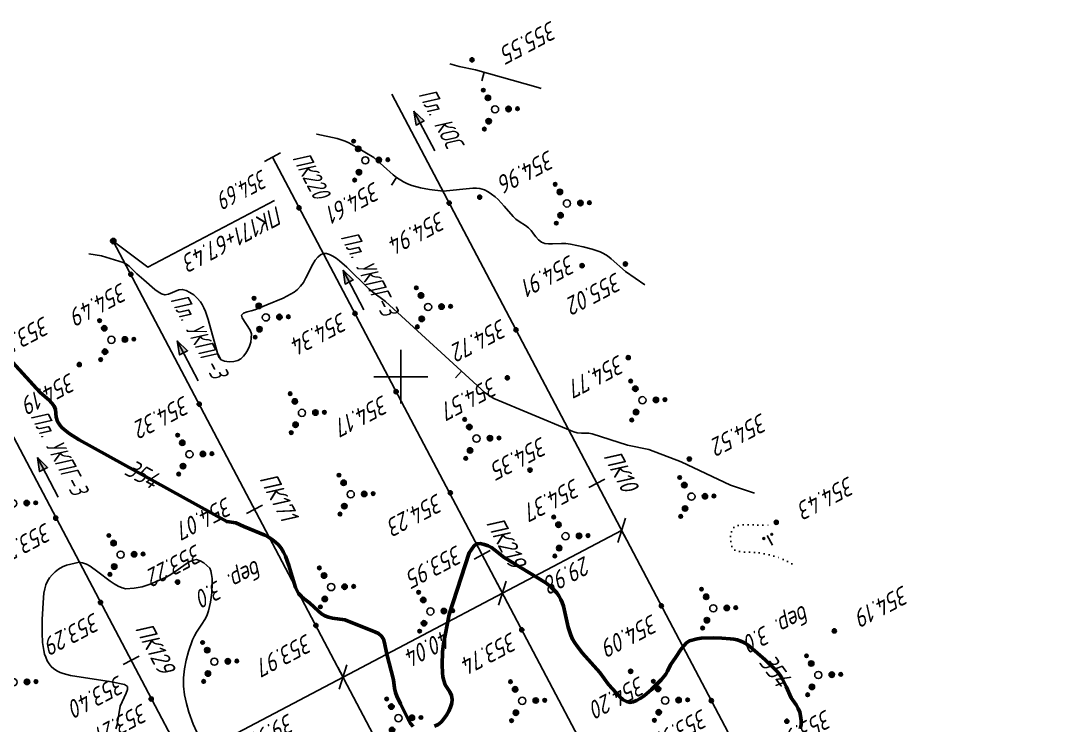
# Model space of a CAD drawing. Extents: x 1516777 to 1518423, y 2190420 to 2191479.
# Drawn here: x 1516915.4 to 1517145.1, y 2191322.4 to 2191479.2 of the extents above; entities that cross this region are included whole.
import ezdxf
from ezdxf.enums import TextEntityAlignment as Align

# ---------------------------------------------------------------- set-up
doc = ezdxf.new("R2010")
doc.units = 0
doc.linetypes.add('ИИDot', pattern=[1, 0, -1])
for name, color, linetype, lineweight in [('ИИ_ГЕОСЕТКА_025', 3, 'Continuous', 25), ('ИИ_КОНТУР_025', 7, 'ИИDot', 25), ('ИИ_ОТМЕТКА_025', 7, 'Continuous', 25), ('ИИ_ПИКЕТАЖ_025', 7, 'Continuous', 25), ('ИИ_РАЗМЕР_025', 7, 'Continuous', 25), ('ИИ_РЕЛЬЕФ_025', 34, 'Continuous', 25), ('ИИ_РЕЛЬЕФ_050', 34, 'Continuous', 50), ('ИИ_ТЕКСТ_025', 7, 'Continuous', 25), ('ИИ_ТРАССА_ТРУБ_025', 7, 'Continuous', 25), ('ИИ_УГОДЬЯ_025', 7, 'Continuous', 25)]:
    doc.layers.add(name, color=color, linetype=linetype, lineweight=lineweight)
doc.styles.add('VNIPISIMPLEXCUR', font='simplex.shx', dxfattribs={"width": 0.8, "oblique": 15})
doc.dimstyles.new('ИИ-2000-м-dm$0', dxfattribs={"dimscale": 2, "dimtxt": 2.5, "dimasz": 2.5, "dimexe": 1.25, "dimexo": 0, "dimgap": 1, "dimtad": 1, "dimtoh": 1, "dimzin": 1, "dimdsep": 46, "dimtxsty": 'VNIPISIMPLEXCUR', "dimblk": 'OBLIQUE', "dimcen": 2.5, "dimaunit": 1, "dimadec": 4, "dimazin": 0, "dimtfac": 1, "dimtmove": 1, "dimatfit": 2, "dimfxl": 1, "dimarcsym": 0})
doc.dimstyles.new('ИИ-2000-м-dm$2', dxfattribs={"dimscale": 2, "dimtxt": 2.5, "dimasz": 2.5, "dimexe": 1.25, "dimexo": 0, "dimgap": 1, "dimtad": 2, "dimtoh": 1, "dimzin": 1, "dimdsep": 46, "dimtxsty": 'VNIPISIMPLEXCUR', "dimcen": 2.5, "dimaunit": 1, "dimazin": 0, "dimtfac": 1, "dimtmove": 1, "dimatfit": 2, "dimfxl": 1, "dimarcsym": 0})

# ---------------------------------------------------------------- blocks, each defined once
blk = doc.blocks.new('PICKET')
at = {"color": 0, "linetype": 'Continuous', "lineweight": 25}
for p, q in [((-0.23, 0), (0.23, 0)), ((0, 0.23), (0, -0.23))]:
    blk.add_line(p, q, dxfattribs=at)
blk.add_circle((0, 0), 0.23, dxfattribs=at)
at = {"color": 0, "linetype": 'Continuous', "style": 'VNIPISIMPLEXCUR', "oblique": 15, "width": 0.8}
blk.add_attdef('OTMETKA', (1.25, 0.3), '', height=2, dxfattribs=at)
at = {"color": 8, "linetype": 'Continuous', "style": 'VNIPISIMPLEXCUR', "oblique": 15, "width": 0.8, "flags": 1}
blk.add_attdef('NOMER', (1.25, -2.7), '', height=2, dxfattribs=at)
blk = doc.blocks.new('ИИ053952')
at = {"linetype": 'Continuous', "lineweight": 25}
h = blk.add_hatch(color=0, dxfattribs=at)
edge = h.paths.add_edge_path()
edge.add_arc((-1.31, 2.13), 0.2, 0, 360)
h = blk.add_hatch(color=0, dxfattribs=at)
edge = h.paths.add_edge_path()
edge.add_arc((-0.79, 1.28), 0.3, 0, 360)
h = blk.add_hatch(color=0, dxfattribs=at)
edge = h.paths.add_edge_path()
edge.add_arc((1.5, 0.04), 0.3, 0, 360)
h = blk.add_hatch(color=0, dxfattribs=at)
edge = h.paths.add_edge_path()
edge.add_arc((2.5, 0.07), 0.2, 0, 360)
h = blk.add_hatch(color=0, dxfattribs=at)
edge = h.paths.add_edge_path()
edge.add_arc((-0.71, -1.32), 0.3, 0, 360)
h = blk.add_hatch(color=0, dxfattribs=at)
edge = h.paths.add_edge_path()
edge.add_arc((-1.19, -2.2), 0.2, 0, 360)
at = {"color": 0, "linetype": 'Continuous', "lineweight": 25}
for centre, radius in [((-1.31, 2.13), 0.2), ((-0.79, 1.28), 0.3), ((0, 0), 0.4), ((1.5, 0.04), 0.3), ((2.5, 0.07), 0.2), ((-0.71, -1.32), 0.3), ((-1.19, -2.2), 0.2)]:
    blk.add_circle(centre, radius, dxfattribs=at)
blk = doc.blocks.new('ИИ05407')
at = {"linetype": 'Continuous', "lineweight": 25}
h = blk.add_hatch(color=0, dxfattribs=at)
edge = h.paths.add_edge_path()
edge.add_arc((-0.5, 0.1), 0.1, 0, 360)
h = blk.add_hatch(color=0, dxfattribs=at)
edge = h.paths.add_edge_path()
edge.add_arc((0.5, 0.1), 0.1, 0, 360)
at = {"color": 0, "linetype": 'Continuous', "lineweight": 25}
blk.add_lwpolyline([(0, 0), (0, 1.2)], dxfattribs=at)
for centre in [(-0.5, 0.1), (0.5, 0.1)]:
    blk.add_circle(centre, 0.1, dxfattribs=at)
blk = doc.blocks.new('ИИ15001')
at = {"color": 0, "linetype": 'Continuous', "lineweight": 25}
blk.add_lwpolyline([(0, 1), (0, -1)], dxfattribs=at)
at = {"color": 0, "linetype": 'Continuous', "lineweight": 25, "style": 'VNIPISIMPLEXCUR', "oblique": 15, "width": 0.8}
blk.add_attdef('STATIONING', text='', height=2, dxfattribs=at).set_placement((0, 2), align=Align.CENTER)
at = {"color": 7, "linetype": 'Continuous', "lineweight": 25, "style": 'VNIPISIMPLEXCUR', "oblique": 15, "width": 0.8}
blk.add_attdef('HEIGHT', text='', height=2, dxfattribs=at).set_placement((0, -2), align=Align.TOP_CENTER)
blk = doc.blocks.new('ИИ053296')
at = {"color": 0, "linetype": 'Continuous', "lineweight": 25}
blk.add_lwpolyline([(0, 0), (1, 0)], dxfattribs=at)
blk = doc.blocks.new('ИИ05012')
at = {"color": 0, "linetype": 'Continuous', "lineweight": 25, "flags": 128}
for points in [[(0, 3), (0, -3)], [(-3, 0), (3, 0)]]:
    blk.add_lwpolyline(points, dxfattribs=at)
blk = doc.blocks.new('ИИ15002')
at = {"linetype": 'Continuous', "lineweight": 25}
h = blk.add_hatch(color=0, dxfattribs=at)
edge = h.paths.add_edge_path()
edge.add_arc((0, 0), 0.3, 0, 360)
at = {"color": 0, "linetype": 'Continuous', "lineweight": 25}
blk.add_circle((0, 0), 0.3, dxfattribs=at)
at = {"color": 0, "linetype": 'Continuous', "style": 'VNIPISIMPLEXCUR', "oblique": 15, "width": 0.8}
blk.add_attdef('STATIONING', (1, 1.3), '', height=2, rotation=90, dxfattribs=at)
at = {"color": 7, "linetype": 'Continuous', "style": 'VNIPISIMPLEXCUR', "oblique": 15, "width": 0.8}
blk.add_attdef('HEIGHT', text='', height=2, dxfattribs=at).set_placement((0, -1.3), align=Align.TOP_CENTER)
blk = doc.blocks.new('_Oblique')
at = {"color": 0, "linetype": 'ByBlock', "lineweight": -2}
blk.add_line((-0.5, -0.5), (0.5, 0.5), dxfattribs=at)
blk = doc.blocks.new('*D29')
at = {"layer": 'Defpoints', "color": 0, "transparency": 16777216}
for p in [(1517022.57, 2191351.84), (1516987.14, 2191333.18), (1516987.14, 2191333.18)]:
    blk.add_point(p, dxfattribs=at)
at = {"layer": 'ИИ_РАЗМЕР_025', "color": 0, "lineweight": -2, "transparency": 16777216}
for p, q in [((1517022.57, 2191351.84), (1517021.4, 2191354.06)), ((1517022.57, 2191351.84), (1516987.14, 2191333.18)), ((1516987.14, 2191333.18), (1516985.98, 2191335.39))]:
    blk.add_line(p, q, dxfattribs=at)
at = {"layer": 'ИИ_РАЗМЕР_025', "color": 0, "lineweight": -2, "transparency": 16777216, "xscale": 4, "yscale": 4, "zscale": 4}
for p, rotation in [((1517022.57, 2191351.84), 27.78570464479518), ((1516987.14, 2191333.18), 207.7857046447952)]:
    blk.add_blockref('_Oblique', p, dxfattribs=dict(at, rotation=rotation))
at = {"layer": 'ИИ_РАЗМЕР_025', "color": 0, "transparency": 16777216, "insert": (1517006.35, 2191339.75), "char_height": 4, "attachment_point": 5, "rotation": 207.7798, "style": 'VNIPISIMPLEXCUR'}
blk.add_mtext('40.04', dxfattribs=at)
blk = doc.blocks.new('*D30')
at = {"layer": 'Defpoints', "color": 0, "transparency": 16777216}
for p in [(1516987.14, 2191333.18), (1516951.76, 2191314.54), (1516951.76, 2191314.54)]:
    blk.add_point(p, dxfattribs=at)
at = {"layer": 'ИИ_РАЗМЕР_025', "color": 0, "lineweight": -2, "transparency": 16777216}
for p, q in [((1516987.14, 2191333.18), (1516951.76, 2191314.54)), ((1516987.14, 2191333.18), (1516988.31, 2191330.97)), ((1516951.76, 2191314.54), (1516952.92, 2191312.32))]:
    blk.add_line(p, q, dxfattribs=at)
at = {"layer": 'ИИ_РАЗМЕР_025', "color": 0, "lineweight": -2, "transparency": 16777216, "xscale": 4, "yscale": 4, "zscale": 4}
for p, rotation in [((1516987.14, 2191333.18), 27.78473254581951), ((1516951.76, 2191314.54), 207.7847325458195)]:
    blk.add_blockref('_Oblique', p, dxfattribs=dict(at, rotation=rotation))
at = {"layer": 'ИИ_РАЗМЕР_025', "color": 0, "transparency": 16777216, "insert": (1516971.37, 2191320.98), "char_height": 4, "attachment_point": 5, "rotation": 207.7798, "style": 'VNIPISIMPLEXCUR'}
blk.add_mtext('39.99', dxfattribs=at)
blk = doc.blocks.new('*D32')
at = {"layer": 'Defpoints', "color": 0, "transparency": 16777216}
for p in [(1517049.09, 2191365.82), (1517049.09, 2191365.82), (1517022.57, 2191351.84)]:
    blk.add_point(p, dxfattribs=at)
at = {"layer": 'ИИ_РАЗМЕР_025', "color": 0, "lineweight": -2, "transparency": 16777216}
for p, q in [((1517022.57, 2191351.84), (1517049.09, 2191365.82)), ((1517049.09, 2191365.82), (1517050.26, 2191363.61)), ((1517022.57, 2191351.84), (1517023.73, 2191349.63))]:
    blk.add_line(p, q, dxfattribs=at)
at = {"layer": 'ИИ_РАЗМЕР_025', "color": 0, "lineweight": -2, "transparency": 16777216, "xscale": 4, "yscale": 4, "zscale": 4}
for p, rotation in [((1517049.09, 2191365.82), 27.78319790779056), ((1517022.57, 2191351.84), 207.7831979077905)]:
    blk.add_blockref('_Oblique', p, dxfattribs=dict(at, rotation=rotation))
at = {"layer": 'ИИ_РАЗМЕР_025', "color": 0, "transparency": 16777216, "insert": (1517037.26, 2191355.99), "char_height": 4, "attachment_point": 5, "rotation": 207.7798, "style": 'VNIPISIMPLEXCUR'}
blk.add_mtext('29.98', dxfattribs=at)
blk = doc.blocks.new('*D37')
at = {"layer": 'Defpoints', "color": 0, "transparency": 16777216}
for p in [(1516997.99, 2191462.82), (1518374.71, 2191103.61), (1517445.63, 2190623.9), (1517459.23, 2190587.38), (1517312.46, 2190543.97)]:
    blk.add_point(p, dxfattribs=at)
at = {"layer": 'ИИ_РАЗМЕР_025', "color": 0, "lineweight": -2, "transparency": 16777216}
for p, q in [((1517451.91, 2190631.64), (1517459.4, 2190635.59)), ((1517448.2, 2190623.46), (1517451.91, 2190631.64))]:
    blk.add_line(p, q, dxfattribs=at)
blk.add_arc((1517445.24, 2190613.92), 9.98, 50.8939, 94.6714, dxfattribs=at)
at = {"layer": 'ИИ_РАЗМЕР_025', "color": 0, "transparency": 16777216}
for points in [[(1517444.62, 2190623.24), (1517444.24, 2190624.52), (1517440.59, 2190622.76)], [(1517452.06, 2190622.09), (1517451.02, 2190621.25), (1517454.08, 2190618.58)]]:
    blk.add_solid(points, dxfattribs=at)
at = {"layer": 'ИИ_РАЗМЕР_025', "color": 0, "transparency": 16777216, "insert": (1517457.5, 2190631.19), "char_height": 4, "attachment_point": 5, "rotation": 207.7821, "style": 'VNIPISIMPLEXCUR'}
blk.add_mtext('90%%d', dxfattribs=at)
blk = doc.blocks.new('*D41')
at = {"layer": 'Defpoints', "color": 0, "transparency": 16777216}
for p in [(1516997.99, 2191462.82), (1517637.12, 2190760.28), (1517426.98, 2190659.79), (1517400.06, 2190635.39), (1517459.23, 2190587.38)]:
    blk.add_point(p, dxfattribs=at)
at = {"layer": 'ИИ_РАЗМЕР_025', "color": 0, "lineweight": -2, "transparency": 16777216}
for p, q in [((1517435.44, 2190666.61), (1517442.94, 2190670.56)), ((1517429.66, 2190659.33), (1517435.44, 2190666.61))]:
    blk.add_line(p, q, dxfattribs=at)
blk.add_arc((1517426.57, 2190649.36), 10.44, 49.8774, 95.6874, dxfattribs=at)
at = {"layer": 'ИИ_РАЗМЕР_025', "color": 0, "transparency": 16777216}
for points in [[(1517425.73, 2190659.11), (1517425.35, 2190660.38), (1517421.71, 2190658.59)], [(1517433.82, 2190657.76), (1517432.78, 2190656.92), (1517435.81, 2190654.22)]]:
    blk.add_solid(points, dxfattribs=at)
at = {"layer": 'ИИ_РАЗМЕР_025', "color": 0, "transparency": 16777216, "insert": (1517441.03, 2190666.17), "char_height": 4, "attachment_point": 5, "rotation": 207.7821, "style": 'VNIPISIMPLEXCUR'}
blk.add_mtext('90%%d', dxfattribs=at)
blk = doc.blocks.new('ИИ15009')
at = {"linetype": 'Continuous', "lineweight": 25}
blk.add_hatch(color=0, dxfattribs=at).paths.add_polyline_path([(0, 0), (1.5, -0.5), (1.5, 0.5)])
at = {"color": 0, "linetype": 'Continuous', "lineweight": 25}
blk.add_lwpolyline([(0, 0), (1.5, -0.5), (1.5, 0.5)], close=True, dxfattribs=at)
blk.add_lwpolyline([(5, 0), (0, 0)], dxfattribs=at)
blk = doc.blocks.new('*D60')
at = {"layer": 'Defpoints', "color": 0, "transparency": 16777216}
for p in [(1516865.23, 2191392.86), (1517280.22, 2190589.82), (1517301.19, 2190586.89), (1517251.66, 2190560.75), (1517312.46, 2190543.97)]:
    blk.add_point(p, dxfattribs=at)
at = {"layer": 'ИИ_РАЗМЕР_025', "color": 0, "lineweight": -2, "transparency": 16777216}
for p, q in [((1517270.29, 2190593.09), (1517259.15, 2190587.22)), ((1517278.66, 2190586.43), (1517270.29, 2190593.09))]:
    blk.add_line(p, q, dxfattribs=at)
blk.add_arc((1517292.31, 2190582.21), 14.29, 133.8716, 191.7338, dxfattribs=at)
at = {"layer": 'ИИ_РАЗМЕР_025', "color": 0, "transparency": 16777216}
for points in [[(1517282.02, 2190593.05), (1517282.8, 2190591.97), (1517285.65, 2190594.85)], [(1517278.95, 2190579.53), (1517277.69, 2190579.07), (1517279.68, 2190575.54)]]:
    blk.add_solid(points, dxfattribs=at)
at = {"layer": 'ИИ_РАЗМЕР_025', "color": 0, "transparency": 16777216, "insert": (1517265.86, 2190586.93), "char_height": 4, "attachment_point": 5, "rotation": 207.7821, "style": 'VNIPISIMPLEXCUR'}
blk.add_mtext("90°2'", dxfattribs=at)

msp = doc.modelspace()

# ---------------------------------------------------------------- linework, layer by layer
at = {"layer": 'ИИ_КОНТУР_025', "flags": 128}
msp.add_lwpolyline([(1517086.956, 2191358.356), (1517085.853, 2191358.995), (1517083.984, 2191359.78), (1517081.994, 2191360.376), (1517080.151, 2191360.748), (1517078.475, 2191360.894), (1517075.745, 2191361.029), (1517074.723, 2191361.172), (1517074.192, 2191361.442), (1517073.789, 2191361.898), (1517073.513, 2191362.54), (1517073.322, 2191363.731), (1517073.35, 2191364.833), (1517073.593, 2191365.816), (1517073.741, 2191366.104), (1517073.953, 2191366.354), (1517074.229, 2191366.566), (1517074.972, 2191366.873), (1517075.97, 2191367.027), (1517080.111, 2191366.996), (1517082.435, 2191366.935)], dxfattribs=at)
at = {"layer": 'ИИ_ПИКЕТАЖ_025', "color": 4}
msp.add_lwpolyline([(1516936.033, 2191430.17), (1516943.749, 2191424.373), (1516971.853, 2191439.179)], dxfattribs=at)
at = {"layer": 'ИИ_РЕЛЬЕФ_025'}
for points, elevation in [([(1517010.889, 2191469.617), (1517012.947, 2191468.977), (1517016.559, 2191468.266), (1517030.536, 2191464.361), (1517031.237, 2191464.091)], 355.5), ([(1516981.194, 2191453.968), (1516981.269, 2191453.933), (1516985.795, 2191452.949), (1516986.691, 2191452.69), (1516987.578, 2191452.374), (1516988.397, 2191452.018), (1516990.014, 2191451.164), (1516994.014, 2191448.751), (1516998.269, 2191444.871), (1516999.017, 2191444.293), (1517000.61, 2191443.31), (1517001.495, 2191442.911), (1517002.424, 2191442.563), (1517004.373, 2191442.008), (1517006.387, 2191441.615), (1517009.368, 2191441.268), (1517016.026, 2191441.969), (1517016.847, 2191441.948), (1517017.587, 2191441.85), (1517018.562, 2191441.557), (1517019.387, 2191441.146), (1517020.157, 2191440.626), (1517020.965, 2191440.006), (1517021.623, 2191439.423), (1517022.978, 2191437.934), (1517024.974, 2191435.627), (1517025.595, 2191435.035), (1517026.334, 2191434.488), (1517027.734, 2191433.655), (1517028.407, 2191433.15), (1517028.961, 2191432.532), (1517029.46, 2191431.805), (1517030.017, 2191431.123), (1517030.607, 2191430.476), (1517031.239, 2191429.89), (1517031.985, 2191429.641), (1517032.833, 2191429.537), (1517033.757, 2191429.529), (1517035.728, 2191429.613), (1517036.723, 2191429.609), (1517037.689, 2191429.511), (1517040.578, 2191428.912), (1517042.532, 2191428.374), (1517044.296, 2191427.746), (1517045.051, 2191427.403), (1517045.965, 2191426.853), (1517046.735, 2191426.244), (1517049.99, 2191423.395), (1517054.242, 2191420.436)], 355), ([(1516930.624, 2191427.319), (1516933.44, 2191426.873), (1516938.198, 2191425.376), (1516938.962, 2191424.998), (1516939.557, 2191424.551), (1516941.246, 2191422.893), (1516942.836, 2191421.545), (1516945.237, 2191419.417), (1516946.017, 2191418.851), (1516946.775, 2191418.429), (1516947.507, 2191418.194), (1516948.299, 2191418.391), (1516950.628, 2191419.318), (1516951.383, 2191419.396), (1516952.225, 2191419.173), (1516953.078, 2191418.764), (1516953.912, 2191418.194), (1516954.7, 2191417.484), (1516955.413, 2191416.657), (1516955.824, 2191416.032), (1516956.195, 2191415.311), (1516956.531, 2191414.508), (1516957.126, 2191412.719), (1516959.234, 2191405.196), (1516959.527, 2191404.371), (1516959.998, 2191403.779), (1516960.785, 2191403.445), (1516961.785, 2191403.319), (1516962.821, 2191403.381), (1516963.713, 2191403.61), (1516964.394, 2191404.007), (1516965.005, 2191404.579), (1516965.52, 2191405.266), (1516965.968, 2191405.973), (1516966.344, 2191406.778), (1516966.63, 2191407.665), (1516966.73, 2191408.593), (1516966.778, 2191409.508), (1516966.45, 2191410.386), (1516964.669, 2191413.062), (1516964.585, 2191413.708), (1516965.02, 2191414.14), (1516965.787, 2191414.412), (1516966.687, 2191414.619), (1516967.521, 2191414.859), (1516970.198, 2191415.991), (1516973.804, 2191417.46), (1516975.48, 2191418.331), (1516976.259, 2191418.829), (1516976.987, 2191419.382), (1516977.672, 2191420.121), (1516978.309, 2191420.986), (1516978.884, 2191421.959), (1516980.426, 2191425.013), (1516980.95, 2191425.892), (1516981.512, 2191426.614), (1516982.13, 2191427.127), (1516982.823, 2191427.377), (1516983.465, 2191427.367), (1516984.146, 2191427.181), (1516984.861, 2191426.839), (1516985.605, 2191426.364), (1516986.375, 2191425.776), (1516987.97, 2191424.346), (1516992.867, 2191419.547), (1516993.651, 2191418.895), (1516996.608, 2191416.745), (1517018.732, 2191396.428), (1517020.691, 2191395.12), (1517037.742, 2191387.999), (1517038.495, 2191387.733), (1517039.175, 2191387.545), (1517040.143, 2191387.439), (1517040.983, 2191387.468), (1517041.792, 2191387.431), (1517042.535, 2191387.26), (1517050.387, 2191384.8), (1517055.15, 2191383.8), (1517062.337, 2191381.045), (1517073.315, 2191375.874), (1517078.677, 2191374.066)], 354.5), ([(1516936.621, 2191321.64), (1516936.893, 2191322.52), (1516937.582, 2191326.739), (1516937.987, 2191327.663), (1516938.93, 2191329.598), (1516939.201, 2191330.437), (1516939.162, 2191331.076), (1516938.548, 2191331.536), (1516935.631, 2191332.152), (1516926.543, 2191333.515), (1516924.909, 2191333.947), (1516924.214, 2191334.205), (1516923.617, 2191334.495), (1516922.833, 2191334.998), (1516922.224, 2191335.525), (1516921.745, 2191336.113), (1516921.349, 2191336.797), (1516920.991, 2191337.615), (1516920.764, 2191338.302), (1516920.579, 2191339.091), (1516920.323, 2191340.905), (1516920.198, 2191342.91), (1516920.2, 2191345.951), (1516920.499, 2191350.854), (1516920.618, 2191351.847), (1516920.794, 2191352.801), (1516921.044, 2191353.697), (1516921.386, 2191354.521), (1516921.84, 2191355.256), (1516922.413, 2191355.925), (1516923.1, 2191356.567), (1516923.879, 2191357.161), (1516924.73, 2191357.688), (1516925.641, 2191358.084), (1516927.527, 2191358.551), (1516928.431, 2191358.734), (1516929.219, 2191358.613), (1516930.037, 2191358.303), (1516930.88, 2191357.841), (1516932.625, 2191356.603), (1516935.317, 2191354.51), (1516936.215, 2191353.894), (1516937.105, 2191353.381), (1516937.984, 2191353.006), (1516938.845, 2191352.806), (1516940.639, 2191352.939), (1516942.448, 2191353.224), (1516944.231, 2191353.866), (1516947.629, 2191355.358), (1516948.576, 2191355.835), (1516950.456, 2191357.085), (1516952.245, 2191358.355), (1516953.078, 2191358.857), (1516953.855, 2191359.195), (1516954.566, 2191359.312), (1516955.376, 2191359.008), (1516956.134, 2191358.592), (1516957.489, 2191357.427), (1516957.729, 2191356.79), (1516957.893, 2191356.002), (1516957.988, 2191355.092), (1516958.02, 2191354.093), (1516957.92, 2191351.947), (1516957.643, 2191349.812), (1516957.237, 2191347.934), (1516956.93, 2191347.055), (1516956.527, 2191346.238), (1516955.547, 2191344.708), (1516954.522, 2191343.181), (1516954.062, 2191342.369), (1516953.675, 2191341.497), (1516952.771, 2191338.835), (1516952.257, 2191336.93), (1516951.87, 2191334.981), (1516951.66, 2191333.042), (1516951.636, 2191332.093), (1516951.671, 2191331.146), (1516951.898, 2191329.226), (1516952.299, 2191327.301), (1516952.837, 2191325.408), (1516953.813, 2191322.71), (1516954.615, 2191320.925)], 353.5)]:
    msp.add_lwpolyline(points, dxfattribs=dict(at, elevation=elevation))
at = {"layer": 'ИИ_РЕЛЬЕФ_050', "elevation": 354}
for points in [[(1516910.433, 2191406.62), (1516919.803, 2191396.505), (1516921.76, 2191394.75), (1516922.357, 2191394.129), (1516922.857, 2191393.443), (1516923.153, 2191392.669), (1516923.356, 2191390.967), (1516923.608, 2191390.061), (1516924.191, 2191389.132), (1516924.591, 2191388.709), (1516925.07, 2191388.275), (1516926.245, 2191387.378), (1516928.457, 2191385.97), (1516961.285, 2191367.771), (1516963.283, 2191367.526), (1516965.081, 2191366.696), (1516969.711, 2191364.759), (1516970.568, 2191364.301), (1516971.375, 2191363.791), (1516972.105, 2191363.202), (1516972.792, 2191362.569), (1516973.359, 2191361.842), (1516973.859, 2191360.999), (1516974.301, 2191360.064), (1516975.051, 2191358.024), (1516976.579, 2191353.128), (1516976.902, 2191352.389), (1516977.253, 2191351.791), (1516977.865, 2191351.077), (1516978.475, 2191350.583), (1516979.694, 2191349.726), (1516981.653, 2191347.805), (1516982.339, 2191347.232), (1516983.082, 2191346.776), (1516983.901, 2191346.471), (1516984.777, 2191346.284), (1516987.505, 2191345.924), (1516994.213, 2191343.273), (1516995.053, 2191342.844), (1516995.714, 2191342.285), (1516996.124, 2191341.613), (1516996.379, 2191340.829), (1516996.877, 2191338.284), (1516998.378, 2191332.544), (1516998.587, 2191330.74), (1516998.81, 2191329.754), (1516999.091, 2191328.969), (1516999.888, 2191327.231), (1517001.664, 2191323.668), (1517002.148, 2191322.874), (1517002.755, 2191322.212)], [(1517007.475, 2191322.259), (1517008.298, 2191322.647), (1517008.948, 2191323.171), (1517009.572, 2191323.873), (1517010.145, 2191324.7), (1517010.642, 2191325.599), (1517011.037, 2191326.52), (1517011.305, 2191327.408), (1517011.422, 2191328.213), (1517011.238, 2191329.056), (1517010.889, 2191329.864), (1517009.87, 2191331.488), (1517009.522, 2191332.389), (1517009.359, 2191333.217), (1517009.249, 2191334.089), (1517009.16, 2191335.931), (1517009.266, 2191338.827), (1517009.471, 2191340.596), (1517010.765, 2191347.079), (1517015.221, 2191360.837), (1517016.217, 2191362.31), (1517016.82, 2191362.788), (1517017.614, 2191362.88), (1517018.519, 2191362.7), (1517019.437, 2191362.364), (1517020.128, 2191361.997), (1517020.829, 2191361.502), (1517022.952, 2191359.8), (1517032.209, 2191354.153), (1517033.356, 2191353.255), (1517034.118, 2191352.548), (1517034.677, 2191351.926), (1517035.137, 2191351.256), (1517035.604, 2191350.403), (1517035.892, 2191349.732), (1517036.139, 2191348.96), (1517037.208, 2191344.307), (1517037.833, 2191342.469), (1517038.194, 2191341.615), (1517038.662, 2191340.808), (1517039.189, 2191340.029), (1517040.379, 2191338.532), (1517044.281, 2191334.194), (1517046.19, 2191331.531), (1517048.701, 2191328.77), (1517049.429, 2191328.145), (1517050.2, 2191327.744), (1517050.987, 2191327.532), (1517051.666, 2191327.639), (1517052.423, 2191327.946), (1517053.233, 2191328.414), (1517054.073, 2191329.008), (1517055.744, 2191330.421), (1517057.863, 2191332.542), (1517058.369, 2191333.1), (1517058.919, 2191333.829), (1517059.296, 2191334.523), (1517059.946, 2191335.89), (1517061.131, 2191337.573), (1517062.301, 2191339.315), (1517062.908, 2191340.097), (1517063.546, 2191340.76), (1517064.225, 2191341.259), (1517065.913, 2191341.66), (1517066.771, 2191341.805), (1517069.465, 2191341.893), (1517071.359, 2191341.856), (1517073.239, 2191341.712), (1517074.077, 2191341.595), (1517074.796, 2191341.446), (1517075.624, 2191341.179), (1517076.298, 2191340.844), (1517077.024, 2191340.393), (1517077.637, 2191339.958), (1517081.033, 2191337.03), (1517083.803, 2191334.263), (1517084.409, 2191333.484), (1517084.879, 2191332.729), (1517085.683, 2191331.082), (1517086.804, 2191328.525), (1517087.89, 2191327.017), (1517088.342, 2191326.224), (1517088.732, 2191325.404), (1517088.911, 2191324.527), (1517089.02, 2191323.546), (1517089.01, 2191322.55), (1517088.797, 2191321.646)]]:
    msp.add_lwpolyline(points, dxfattribs=at)
at = {"layer": 'ИИ_ТРАССА_ТРУБ_025', "color": 34}
msp.add_lwpolyline([(1517460.164, 2190499.797), (1517423.844, 2190568.744), (1517459.226, 2190587.383), (1516997.989, 2191462.819)], dxfattribs=at)
at = {"layer": 'ИИ_ТРАССА_ТРУБ_025', "color": 4}
for points in [[(1518356.054, 2191139.03), (1518326.78, 2191123.61), (1518126.36, 2191018.02), (1517878.75, 2190887.57), (1517637.12, 2190760.28), (1517400.06, 2190635.39), (1517285.1, 2190853.45), (1517160.06, 2191090.88), (1517083.07, 2191237.03), (1516971.455, 2191448.836)], [(1517433.622, 2190485.815), (1517383.3, 2190581.34), (1516936.033, 2191430.17)], [(1517106.614, 2191020.604), (1516994.33, 2191233.74), (1516900.654, 2191411.526)]]:
    msp.add_lwpolyline(points, dxfattribs=at)

# ---------------------------------------------------------------- block references
at = {"layer": 'ИИ_ГЕОСЕТКА_025', "xscale": 2, "yscale": 2, "zscale": 2}
msp.add_blockref('ИИ05012', (1517000, 2191400), dxfattribs=at)
at = {"layer": 'ИИ_ОТМЕТКА_025'}
ref = msp.add_blockref('PICKET', (1517015.81, 2191470.49, 355.55), dxfattribs=dict(at, xscale=2, yscale=2, zscale=2, rotation=207.7819444444445))
ref.add_attrib('OTMETKA', '355.55', (1517033.553, 2191479.325, 355.55), dxfattribs={"layer": '0', "color": 0, "linetype": 'Continuous', "height": 4, "rotation": 207.78194, "style": 'VNIPISIMPLEXCUR', "oblique": 15, "width": 0.8})
ref = msp.add_blockref('PICKET', (1517017.541, 2191439.929, 354.96), dxfattribs=dict(at, xscale=2, yscale=2, zscale=2, rotation=207.7819444444445))
ref.add_attrib('OTMETKA', '354.96', (1517033.022, 2191450.537), dxfattribs={"layer": '0', "color": 0, "linetype": 'Continuous', "height": 4, "rotation": 207.78194, "style": 'VNIPISIMPLEXCUR', "oblique": 15, "width": 0.8})
ref = msp.add_blockref('PICKET', (1516977.34, 2191437.567, 354.61), dxfattribs=dict(at, xscale=2, yscale=2, zscale=2, rotation=207.7819444444445))
ref.add_attrib('OTMETKA', '354.61', (1516994.232, 2191443.508, 354.61), dxfattribs={"layer": '0', "color": 0, "linetype": 'Continuous', "height": 4, "rotation": 207.78194, "style": 'VNIPISIMPLEXCUR', "oblique": 15, "width": 0.8})
at = {"layer": 'ИИ_ОТМЕТКА_025', "xscale": 2, "yscale": 2, "zscale": 2, "rotation": 207.7819444444445}
for p, values in [((1517010.743, 2191438.611, 354.94), {'OTMETKA': '354.94'}), ((1517049.94, 2191425.06, 355.02), {'OTMETKA': '355.02'}), ((1516939.926, 2191422.782, 354.49), {'OTMETKA': '354.49'}), ((1516928.46, 2191402.7, 354.19), {'OTMETKA': '354.19'}), ((1517057.945, 2191349.022, 354.09), {'OTMETKA': '354.09'}), ((1516981.096, 2191344.649, 353.97), {'OTMETKA': '353.97'}), ((1517069.05, 2191327.944, 353.95), {'OTMETKA': '353.95'})]:
    msp.add_blockref('PICKET', p, dxfattribs=at).add_auto_attribs(values)
at = {"layer": 'ИИ_ОТМЕТКА_025'}
ref = msp.add_blockref('PICKET', (1517040.308, 2191424.694, 354.91), dxfattribs=dict(at, xscale=2, yscale=2, zscale=2, rotation=207.7819444444445))
ref.add_attrib('OTMETKA', '354.91', (1517037.683, 2191427.243, 354.91), dxfattribs={"layer": '0', "color": 0, "linetype": 'Continuous', "height": 4, "rotation": 207.78194, "style": 'VNIPISIMPLEXCUR', "oblique": 15, "width": 0.8})
ref = msp.add_blockref('PICKET', (1516989.79, 2191414.05, 354.34), dxfattribs=dict(at, xscale=2, yscale=2, zscale=2, rotation=207.7819444444445))
ref.add_attrib('OTMETKA', '354.34', (1516986.956, 2191414.471, -349.62), dxfattribs={"layer": '0', "color": 0, "linetype": 'Continuous', "height": 4, "rotation": 207.78194, "style": 'VNIPISIMPLEXCUR', "oblique": 15, "width": 0.8})
ref = msp.add_blockref('PICKET', (1516905.23, 2191402.9, 353.78), dxfattribs=dict(at, xscale=2, yscale=2, zscale=2, rotation=207.7819444444445))
ref.add_attrib('OTMETKA', '353.78', (1516920.751, 2191413.593, -347.72), dxfattribs={"layer": '0', "color": 0, "linetype": 'Continuous', "height": 4, "rotation": 207.78194, "style": 'VNIPISIMPLEXCUR', "oblique": 15, "width": 0.8})
ref = msp.add_blockref('PICKET', (1517025.597, 2191410.418, 354.72), dxfattribs=dict(at, xscale=2, yscale=2, zscale=2, rotation=207.7819444444445))
ref.add_attrib('OTMETKA', '354.72', (1517022.442, 2191413.015, 354.72), dxfattribs={"layer": '0', "color": 0, "linetype": 'Continuous', "height": 4, "rotation": 207.78194, "style": 'VNIPISIMPLEXCUR', "oblique": 15, "width": 0.8})
ref = msp.add_blockref('PICKET', (1517050.57, 2191404.25, 354.77), dxfattribs=dict(at, xscale=2, yscale=2, zscale=2, rotation=207.7819444444445))
ref.add_attrib('OTMETKA', '354.77', (1517048.601, 2191405.006, 354.77), dxfattribs={"layer": '0', "color": 0, "linetype": 'Continuous', "height": 4, "rotation": 207.78194, "style": 'VNIPISIMPLEXCUR', "oblique": 15, "width": 0.8})
ref = msp.add_blockref('PICKET', (1517023.68, 2191399.74, 354.57), dxfattribs=dict(at, xscale=2, yscale=2, zscale=2, rotation=207.7819444444445))
ref.add_attrib('OTMETKA', '354.57', (1517020.399, 2191400.053, 354.57), dxfattribs={"layer": '0', "color": 0, "linetype": 'Continuous', "height": 4, "rotation": 207.78194, "style": 'VNIPISIMPLEXCUR', "oblique": 15, "width": 0.8})
ref = msp.add_blockref('PICKET', (1516955.148, 2191393.894, 354.32), dxfattribs=dict(at, xscale=2, yscale=2, zscale=2, rotation=207.7819444444445))
ref.add_attrib('OTMETKA', '354.32', (1516951.898, 2191395.922, 354.32), dxfattribs={"layer": '0', "color": 0, "linetype": 'Continuous', "height": 4, "rotation": 207.78194, "style": 'VNIPISIMPLEXCUR', "oblique": 15, "width": 0.8})
ref = msp.add_blockref('PICKET', (1516998.94, 2191396.67, 354.17), dxfattribs=dict(at, xscale=2, yscale=2, zscale=2, rotation=207.7819444444445))
ref.add_attrib('OTMETKA', '354.17', (1516996.106, 2191396.051, -349.79), dxfattribs={"layer": '0', "color": 0, "linetype": 'Continuous', "height": 4, "rotation": 207.78194, "style": 'VNIPISIMPLEXCUR', "oblique": 15, "width": 0.8})
ref = msp.add_blockref('PICKET', (1517064.15, 2191381.67, 354.52), dxfattribs=dict(at, xscale=2, yscale=2, zscale=2, rotation=207.7819444444445))
ref.add_attrib('OTMETKA', '354.52', (1517080.317, 2191392.056, 354.52), dxfattribs={"layer": '0', "color": 0, "linetype": 'Continuous', "height": 4, "rotation": 207.78194, "style": 'VNIPISIMPLEXCUR', "oblique": 15, "width": 0.8})
ref = msp.add_blockref('PICKET', (1517028.72, 2191379.22, 354.35), dxfattribs=dict(at, xscale=2, yscale=2, zscale=2, rotation=207.7819444444445))
ref.add_attrib('OTMETKA', '354.35', (1517031.408, 2191386.785, 354.35), dxfattribs={"layer": '0', "color": 0, "linetype": 'Continuous', "height": 4, "rotation": 207.78194, "style": 'VNIPISIMPLEXCUR', "oblique": 15, "width": 0.8})
ref = msp.add_blockref('PICKET', (1517083.49, 2191367.6, 354.43), dxfattribs=dict(at, xscale=2, yscale=2, zscale=2, rotation=207.7819444444445))
ref.add_attrib('OTMETKA', '354.43', (1517099.737, 2191377.995, 354.43), dxfattribs={"layer": '0', "color": 0, "linetype": 'Continuous', "height": 4, "rotation": 207.78194, "style": 'VNIPISIMPLEXCUR', "oblique": 15, "width": 0.8})
ref = msp.add_blockref('PICKET', (1517011.01, 2191374.16, 354.23), dxfattribs=dict(at, xscale=2, yscale=2, zscale=2, rotation=207.7819444444445))
ref.add_attrib('OTMETKA', '354.23', (1517008.227, 2191374.169, -349.73), dxfattribs={"layer": '0', "color": 0, "linetype": 'Continuous', "height": 4, "rotation": 207.78194, "style": 'VNIPISIMPLEXCUR', "oblique": 15, "width": 0.8})
ref = msp.add_blockref('PICKET', (1516923.23, 2191368.54, 353.73), dxfattribs=dict(at, xscale=2, yscale=2, zscale=2, rotation=207.7819444444445))
ref.add_attrib('OTMETKA', '353.73', (1516921.163, 2191367.678, -347.77), dxfattribs={"layer": '0', "color": 0, "linetype": 'Continuous', "height": 4, "rotation": 207.78194, "style": 'VNIPISIMPLEXCUR', "oblique": 15, "width": 0.8})
ref = msp.add_blockref('PICKET', (1516950.322, 2191354.301, 353.22), dxfattribs=dict(at, xscale=2, yscale=2, zscale=2, rotation=207.7819444444445))
ref.add_attrib('OTMETKA', '353.22', (1516954.584, 2191362.887, 353.22), dxfattribs={"layer": '0', "color": 0, "linetype": 'Continuous', "height": 4, "rotation": 207.78194, "style": 'VNIPISIMPLEXCUR', "oblique": 15, "width": 0.8})
ref = msp.add_blockref('PICKET', (1517096.41, 2191343.45, 354.19), dxfattribs=dict(at, xscale=2, yscale=2, zscale=2, rotation=207.7819444444445))
ref.add_attrib('OTMETKA', '354.19', (1517111.831, 2191353.716, 354.19), dxfattribs={"layer": '0', "color": 0, "linetype": 'Continuous', "height": 4, "rotation": 207.78194, "style": 'VNIPISIMPLEXCUR', "oblique": 15, "width": 0.8})
ref = msp.add_blockref('PICKET', (1516933.18, 2191349.78, 353.29), dxfattribs=dict(at, xscale=2, yscale=2, zscale=2, rotation=207.7819444444445))
ref.add_attrib('OTMETKA', '353.29', (1516931.929, 2191347.682, -348.21), dxfattribs={"layer": '0', "color": 0, "linetype": 'Continuous', "height": 4, "rotation": 207.78194, "style": 'VNIPISIMPLEXCUR', "oblique": 15, "width": 0.8})
ref = msp.add_blockref('PICKET', (1517026.89, 2191343.69, 353.74), dxfattribs=dict(at, xscale=2, yscale=2, zscale=2, rotation=207.7819444444445))
ref.add_attrib('OTMETKA', '353.74', (1517024.7, 2191343.329, -350.22), dxfattribs={"layer": '0', "color": 0, "linetype": 'Continuous', "height": 4, "rotation": 207.78194, "style": 'VNIPISIMPLEXCUR', "oblique": 15, "width": 0.8})
ref = msp.add_blockref('PICKET', (1517051.1, 2191334.47, 354.2), dxfattribs=dict(at, xscale=2, yscale=2, zscale=2, rotation=207.7819444444445))
ref.add_attrib('OTMETKA', '354.20', (1517053.188, 2191333.528, 354.2), dxfattribs={"layer": '0', "color": 0, "linetype": 'Continuous', "height": 4, "rotation": 207.78194, "style": 'VNIPISIMPLEXCUR', "oblique": 15, "width": 0.8})
ref = msp.add_blockref('PICKET', (1516944.47, 2191328.31, 353.21), dxfattribs=dict(at, xscale=2, yscale=2, zscale=2, rotation=207.7819444444445))
ref.add_attrib('OTMETKA', '353.21', (1516942.56, 2191327.464, -348.29), dxfattribs={"layer": '0', "color": 0, "linetype": 'Continuous', "height": 4, "rotation": 207.78194, "style": 'VNIPISIMPLEXCUR', "oblique": 15, "width": 0.8})
ref = msp.add_blockref('PICKET', (1517085.84, 2191323.361, 353.96), dxfattribs=dict(at, xscale=2, yscale=2, zscale=2, rotation=207.7819444444445))
ref.add_attrib('OTMETKA', '353.96', (1517094.689, 2191326.097, 353.96), dxfattribs={"layer": '0', "color": 0, "linetype": 'Continuous', "height": 4, "rotation": 207.78194, "style": 'VNIPISIMPLEXCUR', "oblique": 15, "width": 0.8})
at = {"layer": 'ИИ_ПИКЕТАЖ_025', "color": 4}
ref = msp.add_blockref('ИИ15001', (1516971.455, 2191448.836, 354.69), dxfattribs=dict(at, xscale=2, yscale=2, zscale=2, rotation=297.7878999999999))
ref.add_attrib('STATIONING', 'ПК220', dxfattribs={"layer": '0', "color": 0, "linetype": 'Continuous', "lineweight": 25, "height": 4, "rotation": 297.7879, "style": 'VNIPISIMPLEXCUR', "oblique": 15, "width": 0.7}).set_placement((1516978.254, 2191443.904), align=Align.CENTER)
ref.add_attrib('HEIGHT', '354.69', dxfattribs={"layer": '0', "color": 7, "linetype": 'Continuous', "lineweight": 25, "height": 4, "rotation": 207.78194, "style": 'VNIPISIMPLEXCUR', "oblique": 15, "width": 0.7}).set_placement((1516965.999, 2191440.015), align=Align.TOP_CENTER)
ref = msp.add_blockref('ИИ15002', (1516936.033, 2191430.17), dxfattribs=dict(at, xscale=2, yscale=2, zscale=2, rotation=207.7819444444445))
ref.add_attrib('STATIONING', 'ПК171+67.43', (1516972.594, 2191438.135), dxfattribs={"layer": '0', "color": 0, "linetype": 'Continuous', "height": 4, "rotation": 207.78194, "style": 'VNIPISIMPLEXCUR', "oblique": 15, "width": 0.8})
at = {"layer": 'ИИ_ПИКЕТАЖ_025', "color": 34}
ref = msp.add_blockref('ИИ15001', (1517043.576, 2191376.295, 354.37), dxfattribs=dict(at, xscale=2, yscale=2, zscale=2, rotation=297.7831999999999))
ref.add_attrib('STATIONING', 'ПК10', dxfattribs={"layer": '0', "color": 0, "linetype": 'Continuous', "lineweight": 25, "height": 4, "rotation": 297.7832, "style": 'VNIPISIMPLEXCUR', "oblique": 15, "width": 0.8}).set_placement((1517047.115, 2191378.159), align=Align.CENTER)
ref.add_attrib('HEIGHT', '354.37', dxfattribs={"layer": '0', "color": 7, "linetype": 'Continuous', "lineweight": 25, "height": 4, "rotation": 207.78194, "style": 'VNIPISIMPLEXCUR', "oblique": 15, "width": 0.8}).set_placement((1517034.908, 2191370.957), align=Align.TOP_CENTER)
at = {"layer": 'ИИ_ПИКЕТАЖ_025', "color": 4}
ref = msp.add_blockref('ИИ15001', (1516967.465, 2191370.518, 354.07), dxfattribs=dict(at, xscale=2, yscale=2, zscale=2, rotation=297.7856999999999))
ref.add_attrib('STATIONING', 'ПК171', dxfattribs={"layer": '0', "color": 0, "linetype": 'Continuous', "lineweight": 25, "height": 4, "rotation": 297.7857, "style": 'VNIPISIMPLEXCUR', "oblique": 15, "width": 0.8}).set_placement((1516971.004, 2191372.382), align=Align.CENTER)
ref.add_attrib('HEIGHT', '354.07', dxfattribs={"layer": '0', "color": 7, "linetype": 'Continuous', "lineweight": 25, "height": 4, "rotation": 207.78194, "style": 'VNIPISIMPLEXCUR', "oblique": 15, "width": 0.8}).set_placement((1516957.537, 2191366.847), align=Align.TOP_CENTER)
ref = msp.add_blockref('ИИ15001', (1517018.075, 2191360.368, 353.95), dxfattribs=dict(at, xscale=2, yscale=2, zscale=2, rotation=297.7878999999999))
ref.add_attrib('STATIONING', 'ПК219', dxfattribs={"layer": '0', "color": 0, "linetype": 'Continuous', "lineweight": 25, "height": 4, "rotation": 297.7879, "style": 'VNIPISIMPLEXCUR', "oblique": 15, "width": 0.8}).set_placement((1517021.613, 2191362.233), align=Align.CENTER)
ref.add_attrib('HEIGHT', '353.95', dxfattribs={"layer": '0', "color": 7, "linetype": 'Continuous', "lineweight": 25, "height": 4, "rotation": 207.78194, "style": 'VNIPISIMPLEXCUR', "oblique": 15, "width": 0.8}).set_placement((1517008.669, 2191356.105), align=Align.TOP_CENTER)
ref = msp.add_blockref('ИИ15001', (1516939.981, 2191336.888, 353.4), dxfattribs=dict(at, xscale=2, yscale=2, zscale=2, rotation=297.7847))
ref.add_attrib('STATIONING', 'ПК129', dxfattribs={"layer": '0', "color": 0, "linetype": 'Continuous', "lineweight": 25, "height": 4, "rotation": 297.7847, "style": 'VNIPISIMPLEXCUR', "oblique": 15, "width": 0.8}).set_placement((1516943.52, 2191338.753), align=Align.CENTER)
ref.add_attrib('HEIGHT', '353.40', dxfattribs={"layer": '0', "color": 7, "linetype": 'Continuous', "lineweight": 25, "height": 4, "rotation": 207.78194, "style": 'VNIPISIMPLEXCUR', "oblique": 15, "width": 0.8}).set_placement((1516933.518, 2191327.194), align=Align.TOP_CENTER)
at = {"layer": 'ИИ_РЕЛЬЕФ_025', "xscale": 2, "yscale": 2, "zscale": 2}
for p, rotation in [((1517018.516, 2191467.719, 355.5), 254.3923473859345), ((1516999.017, 2191444.293, 355), 236.2355034894745), ((1517013.511, 2191401.223, 354.5), 227.4371547359345)]:
    msp.add_blockref('ИИ053296', p, dxfattribs=dict(at, rotation=rotation))
at = {"layer": 'ИИ_ТЕКСТ_025', "xscale": 2, "yscale": 2, "zscale": 2, "rotation": 297.7820525492963}
for p in [(1517002.859, 2191459.101), (1516987.129, 2191423.705), (1516950.275, 2191407.956), (1516919.142, 2191382.024)]:
    msp.add_blockref('ИИ15009', p, dxfattribs=at)
at = {"layer": 'ИИ_УГОДЬЯ_025', "xscale": 2, "yscale": 2, "zscale": 2}
for p in [(1517020.941, 2191459.472), (1516992.091, 2191448.126), (1517036.936, 2191438.545), (1517006.048, 2191415.504), (1516969.971, 2191413.197), (1516935.606, 2191408.205), (1517053.729, 2191394.764), (1516977.992, 2191391.948), (1517016.809, 2191386.233), (1516952.961, 2191382.736), (1516988.84, 2191373.841), (1517064.627, 2191373.317), (1516913.782, 2191371.802), (1517036.624, 2191364.51), (1516937.662, 2191360.412), (1516984.487, 2191353.202), (1517006.555, 2191347.785), (1517069.482, 2191348.473), (1516958.507, 2191336.605), (1517092.843, 2191333.64), (1516913.835, 2191332.034), (1517026.993, 2191327.887), (1517058.772, 2191327.977), (1516999.458, 2191324.047)]:
    msp.add_blockref('ИИ053952', p, dxfattribs=at)
at = {"layer": 'ИИ_УГОДЬЯ_025', "xscale": 2, "yscale": 2, "zscale": 2, "rotation": 207.7819444444445}
msp.add_blockref('ИИ05407', (1517081.503, 2191364.649), dxfattribs=at)

# ---------------------------------------------------------------- texts
at = {"layer": 'ИИ_РЕЛЬЕФ_025', "style": 'VNIPISIMPLEXCUR', "oblique": 15, "width": 0.8}
for rotation, p in [(330.99733, (1516942.367, 2191378.375, 354)), (306.1397, (1517083.239, 2191334.706, 354))]:
    msp.add_text('354', height=4, rotation=rotation, dxfattribs=at).set_placement(p, align=Align.MIDDLE)
at = {"layer": 'ИИ_ТЕКСТ_025', "style": 'VNIPISIMPLEXCUR', "oblique": 15}
for s, rotation, width, p in [('Пл. КОС', 297.78194, 0.7, (1517003.771, 2191462.829)), ('Пл. УКПГ-3', 297.78194, 0.7, (1516986.463, 2191431.102)), ('Пл. УКПГ-3', 297.78194, 0.7, (1516948.615, 2191417.172)), ('Пл. УКПГ-3', 297.78194, 0.7, (1516917.482, 2191391.239)), ('бер. 3.0', 207.78194, 0.8, (1516967.947, 2191359.418)), ('бер. 3.0', 207.78194, 0.8, (1517089.726, 2191349.392))]:
    msp.add_text(s, height=4, rotation=rotation, dxfattribs=dict(at, width=width)).set_placement(p)

# ---------------------------------------------------------------- dimensions: what is measured, and where the dimension line sits
at = {"layer": 'ИИ_РАЗМЕР_025'}
for base, line2, picture, middle in [((1517445.628, 2190623.901), ((1518374.713, 2191103.607), (1517312.459, 2190543.969)), '*D37', (1517457.495, 2190631.193)), ((1517426.977, 2190659.787), ((1517637.12, 2190760.28), (1517400.06, 2190635.39)), '*D41', (1517441.033, 2190666.167))]:
    dim = msp.add_angular_dim_2l(base=base, line1=((1517459.226, 2190587.383), (1516997.989, 2191462.819)), line2=line2, text='90%%d', dimstyle='ИИ-2000-м-dm$2', override={"dimtxt": 2, "dimasz": 2, "dimgap": 0.5, "dimzin": 0}, dxfattribs=at)
    dim.commit()
    dim.dimension.update_dxf_attribs({"geometry": picture, "text_midpoint": middle, "dimtype": 162})
dim = msp.add_angular_dim_2l(base=(1517280.222, 2190589.822), line1=((1517251.66, 2190560.75), (1517301.19, 2190586.89)), line2=((1517312.459, 2190543.969), (1516865.23, 2191392.859)), dimstyle='ИИ-2000-м-dm$2', override={"dimtxt": 2, "dimasz": 2, "dimgap": 0.5, "dimzin": 0}, dxfattribs=at)
dim.commit()
dim.dimension.update_dxf_attribs({"geometry": '*D60', "text_midpoint": (1517265.856, 2190586.933), "dimtype": 162})
for base, p1, p2, angle, picture, middle in [((1517049.094, 2191365.821), (1517022.566, 2191351.845), (1517049.094, 2191365.821), 27.7832, '*D32', (1517037.257, 2191355.987)), ((1516987.14, 2191333.178), (1517022.566, 2191351.845), (1516987.14, 2191333.178), 207.7857, '*D29', (1517006.351, 2191339.752)), ((1516951.759, 2191314.536), (1516987.14, 2191333.178), (1516951.759, 2191314.536), 207.78473, '*D30', (1516971.37, 2191320.983))]:
    dim = msp.add_linear_dim(base=base, p1=p1, p2=p2, angle=angle, dimstyle='ИИ-2000-м-dm$0', override={"dimtxt": 2, "dimasz": 2, "dimgap": 0.5}, dxfattribs=at)
    dim.commit()
    dim.dimension.update_dxf_attribs({"geometry": picture, "text_midpoint": middle, "dimtype": 161, "text_rotation": 90})

doc.saveas('drawing.dxf')
